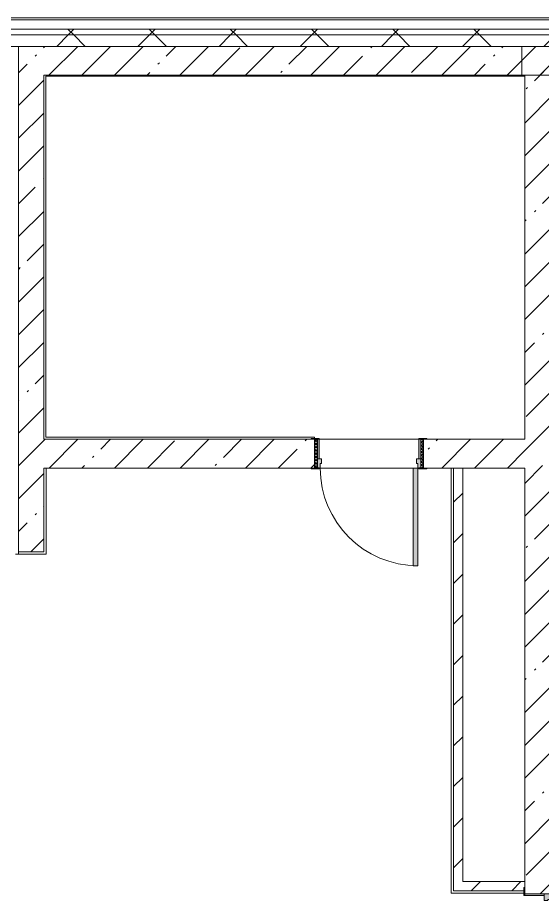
# Model space of a CAD drawing. Header units: millimetres. Extents: x -5507 to 191320, y -8553 to 29000.
# Drawn here: x 147082 to 151653, y 19650 to 27350 of the extents above; entities that cross this region are included whole.
import ezdxf

# ---------------------------------------------------------------- set-up
doc = ezdxf.new("R2010")
doc.units = ezdxf.units.MM
for name, color, linetype, lineweight, true_color in [('A-DOOR-1', 7, 'Continuous', 5, 0xaaaaaa), ('A-DOOR-2', 7, 'Continuous', 5, 0xe2e2e2), ('A-DOOR-FRAM-1', 7, 'Continuous', 5, 0xe2e2e2), ('A-DOOR-FRAM-2', 7, 'Continuous', 5, 0xaaaaaa), ('A-FLOR-2', 7, 'Continuous', 5, 0xaaaaaa)]:
    doc.layers.add(name, color=color, linetype=linetype, lineweight=lineweight, true_color=true_color)
for name, color, linetype, lineweight in [('A-WALL', 7, 'Continuous', 9), ('A-WALL-4', 7, 'Continuous', 5), ('I-WALL-2', 7, 'Continuous', 5)]:
    doc.layers.add(name, color=color, linetype=linetype, lineweight=lineweight)
pattern_1 = [(45, (62340, 0), (-353.5534, 353.5534), []), (135, (62340, 0), (-353.5534, -353.5534), [])]
pattern_2 = [(45, (62340, 0), (-285.1231, 285.1231), []), (45, (62625.1, 0), (-285.1231, 285.1231), [504.031, -100.806, 16.764, -84.042])]
pattern_3 = [(45, (62339.98, 0), (-176.7767, 176.7767), [])]

# ---------------------------------------------------------------- blocks, each defined once
blk = doc.blocks.new('110_Дверь_СКБ_2Ст - Д-1_л_Лестничная клетка EIS60 2-32359692-3_5_1_птичка')
at = {"layer": 'A-DOOR-2'}
for points in [[(662.5, 125), (662.5, 1025), (612.5, 1025), (612.5, 125)], [(-587.5, 525), (-637.5, 525), (-637.5, 125), (-587.5, 125)], [(712.5, -125), (712.5, 45), (697.5, 45), (697.5, -125)]]:
    blk.add_hatch(color=256, dxfattribs=at).paths.add_polyline_path(points)
h = blk.add_hatch(color=256, dxfattribs=at)
h.paths.add_polyline_path([(712.5, 125), (662.5, 125), (662.5, 75), (652.5, 75), (652.5, 45), (712.5, 45)])
h.paths.add_polyline_path([(-627.5, 45), (-627.5, 75), (-637.5, 75), (-637.5, 125), (-687.5, 125), (-687.5, 45)])
at = {"layer": 'A-DOOR-FRAM-1'}
for points in [[(-672.5, 125), (-672.5, 133), (-742.5, 133), (-742.5, 125)], [(767.5, 125), (767.5, 133), (697.5, 133), (697.5, 125)], [(-672.5, -125), (-672.5, 45), (-687.5, 45), (-687.5, -125)], [(-672.5, -133), (-672.5, -125), (-742.5, -125), (-742.5, -133)], [(767.5, -133), (767.5, -125), (697.5, -125), (697.5, -133)]]:
    blk.add_hatch(color=256, dxfattribs=at).paths.add_polyline_path(points)
at = {"layer": 'A-DOOR-1'}
for p, q in [((662.5, 1025), (612.5, 1025)), ((612.5, 1025), (612.5, 125)), ((662.5, 125), (662.5, 1025)), ((-637.5, 525), (-637.5, 125)), ((-587.5, 525), (-637.5, 525)), ((-587.5, 125), (-587.5, 525)), ((-637.5, 125), (-587.5, 125)), ((612.5, 125), (662.5, 125))]:
    blk.add_line(p, q, dxfattribs=at)
for centre, radius, start, end in [((662.5, 125), 900, 90, 180), ((-637.5, 125), 400, 360, 90)]:
    blk.add_arc(centre, radius, start, end, dxfattribs=at)
at = {"layer": 'A-DOOR-FRAM-2'}
for p, q in [((-672.5, 133), (-742.5, 133)), ((-742.5, 133), (-742.5, 125)), ((-742.5, 125), (-672.5, 125)), ((-637.5, 125), (-687.5, 125)), ((-687.5, 125), (-687.5, 45)), ((-672.5, 125), (-672.5, 133)), ((-637.5, 75), (-637.5, 125)), ((662.5, 125), (662.5, 75)), ((712.5, 125), (662.5, 125)), ((767.5, 133), (697.5, 133)), ((697.5, 133), (697.5, 125)), ((697.5, 125), (767.5, 125)), ((712.5, 45), (712.5, 125)), ((767.5, 125), (767.5, 133)), ((-687.5, 45), (-627.5, 45)), ((-672.5, 45), (-687.5, 45)), ((-687.5, 45), (-687.5, -125)), ((-672.5, -125), (-672.5, 45)), ((-627.5, 75), (-637.5, 75)), ((-627.5, 45), (-627.5, 75)), ((662.5, 75), (652.5, 75)), ((652.5, 75), (652.5, 45)), ((652.5, 45), (712.5, 45)), ((712.5, 45), (697.5, 45)), ((697.5, 45), (697.5, -125)), ((712.5, -125), (712.5, 45)), ((-672.5, -125), (-742.5, -125)), ((-742.5, -125), (-742.5, -133)), ((-742.5, -133), (-672.5, -133)), ((-687.5, -125), (-672.5, -125)), ((-672.5, -133), (-672.5, -125)), ((697.5, -125), (712.5, -125)), ((767.5, -125), (697.5, -125)), ((697.5, -125), (697.5, -133)), ((697.5, -133), (767.5, -133)), ((767.5, -133), (767.5, -125))]:
    blk.add_line(p, q, dxfattribs=at)
blk = doc.blocks.new('110_Дверь_СКБ_1Ст_Внутренняя1 - Д-8а 950x2100h _книгохранилище_ огнестойкая дверь_-32656878-3_5_1_птичка')
at = {"layer": 'A-DOOR-1'}
h = blk.add_hatch(dxfattribs=at)
h.set_pattern_fill('FP_154', color=256, style=0, pattern_type=2)
h.set_pattern_definition([(225, (1826.41, -189.685), (-14.14214, 14.14214), []), (135, (1826.41, -189.685), (14.14214, 14.14214), [])])
h.paths.add_polyline_path([(487.5, -125), (487.5, 125), (462.5, 125), (462.5, -125)])
at = {"layer": 'A-DOOR-2'}
h = blk.add_hatch(color=256, dxfattribs=at)
h.paths.add_polyline_path([(462.5, -125), (462.5, -45), (427.5, -45), (427.5, -85), (437.5, -85), (437.5, -125)])
h.paths.add_polyline_path([(-437.5, -125), (-412.5, -125), (-412.5, -85), (-402.5, -85), (-402.5, -45), (-437.5, -45)])
at = {"layer": 'A-DOOR-FRAM-1'}
for points in [[(-422.5, 125), (-422.5, 133), (-492.5, 133), (-492.5, 125)], [(-422.5, -45), (-422.5, 125), (-437.5, 125), (-437.5, -45)], [(517.5, 125), (517.5, 133), (447.5, 133), (447.5, 125)], [(462.5, -45), (462.5, 125), (447.5, 125), (447.5, -45)], [(-422.5, -133), (-422.5, -125), (-492.5, -125), (-492.5, -133)], [(437.5, -975), (437.5, -125), (397.5, -125), (397.5, -975)], [(517.5, -133), (517.5, -125), (447.5, -125), (447.5, -133)]]:
    blk.add_hatch(color=256, dxfattribs=at).paths.add_polyline_path(points)
at = {"layer": 'A-DOOR-FRAM-2'}
h = blk.add_hatch(dxfattribs=at)
h.set_pattern_fill('FP_155', color=256, style=0, pattern_type=2)
h.set_pattern_definition([(315, (-296.384, -189.685), (-14.1421, -14.1421), []), (225, (-296.384, -189.685), (-14.1421, 14.1421), [])])
h.paths.add_polyline_path([(-437.5, -125), (-437.5, 125), (-462.5, 125), (-462.5, -125)])
at = {"layer": 'A-DOOR-1'}
for p, q in [((397.5, -125), (437.5, -125)), ((397.5, -975), (397.5, -125)), ((437.5, -125), (437.5, -975)), ((437.5, -975), (397.5, -975))]:
    blk.add_line(p, q, dxfattribs=at)
blk.add_arc((437.5, -125), 850, 180, 270, dxfattribs=at)
at = {"layer": 'A-DOOR-FRAM-2'}
for p, q in [((-492.5, 133), (-422.5, 133)), ((-492.5, 125), (-492.5, 133)), ((-422.5, 125), (-492.5, 125)), ((-462.5, 125), (-437.5, 125)), ((-462.5, -125), (-462.5, 125)), ((-437.5, 125), (-437.5, -125)), ((-437.5, 125), (-422.5, 125)), ((-437.5, -45), (-437.5, 125)), ((-422.5, 133), (-422.5, 125)), ((-422.5, 125), (-422.5, -45)), ((447.5, 125), (447.5, 133)), ((447.5, 133), (517.5, 133)), ((447.5, -45), (447.5, 125)), ((447.5, 125), (462.5, 125)), ((517.5, 125), (447.5, 125)), ((462.5, -125), (462.5, 125)), ((462.5, 125), (487.5, 125)), ((462.5, 125), (462.5, -45)), ((487.5, 125), (487.5, -125)), ((517.5, 133), (517.5, 125)), ((-437.5, -45), (-402.5, -45)), ((-437.5, -125), (-437.5, -45)), ((-422.5, -45), (-437.5, -45)), ((-402.5, -45), (-402.5, -85)), ((427.5, -45), (462.5, -45)), ((427.5, -85), (427.5, -45)), ((462.5, -45), (447.5, -45)), ((462.5, -45), (462.5, -125)), ((-492.5, -125), (-422.5, -125)), ((-492.5, -133), (-492.5, -125)), ((-422.5, -133), (-492.5, -133)), ((-437.5, -125), (-462.5, -125)), ((-437.5, -124), (-422.5, -124)), ((-437.5, -125), (-437.5, -124)), ((-412.5, -125), (-437.5, -125)), ((-422.5, -125), (-437.5, -125)), ((-422.5, -124), (-422.5, -125)), ((-422.5, -125), (-422.5, -133)), ((-412.5, -85), (-412.5, -125)), ((-402.5, -85), (-412.5, -85)), ((437.5, -85), (427.5, -85)), ((437.5, -125), (437.5, -85)), ((462.5, -125), (437.5, -125)), ((447.5, -125), (447.5, -124)), ((447.5, -124), (462.5, -124)), ((462.5, -125), (447.5, -125)), ((447.5, -133), (447.5, -125)), ((447.5, -125), (517.5, -125)), ((517.5, -133), (447.5, -133)), ((462.5, -124), (462.5, -125)), ((487.5, -125), (462.5, -125)), ((517.5, -125), (517.5, -133))]:
    blk.add_line(p, q, dxfattribs=at)

msp = doc.modelspace()

# ---------------------------------------------------------------- hatches: boundary and pattern name
at = {"layer": 'A-WALL-4'}
h = msp.add_hatch(dxfattribs=at)
h.set_pattern_fill('FP_66', color=256, style=0, pattern_type=2)
h.set_pattern_definition(pattern_1)
h.paths.add_polyline_path([(155550, 27200), (155550, 27250), (142690, 27250), (142690, 27200), (155500, 27200)])
h.paths.add_polyline_path([(135250, 27200), (136590, 27200), (136590, 27250), (135250, 27250)])
h.paths.add_polyline_path([(132257.4, 27200), (133150, 27200), (133150, 27250), (131950, 27250), (131950, 27200)])
h.paths.add_polyline_path([(138690, 27200), (139590, 27200), (139590, 27250), (138690, 27250)])
h.paths.add_polyline_path([(126664.3, 27200), (129450, 27200), (129450, 27250), (125200, 27250), (125200, 27200)])
h.paths.add_polyline_path([(116410.2, 27200), (117100, 27200), (117100, 27250), (115600, 27250), (115600, 27200)])
h.paths.add_polyline_path([(120200, 27200), (121300, 27200), (121300, 27250), (120200, 27250)])
h.paths.add_polyline_path([(123867.7, 27200), (124300, 27200), (124300, 27250), (122200, 27250), (122200, 27200), (122935.5, 27200)])
h.paths.add_polyline_path([(104400, 27200), (106900, 27200), (106900, 27250), (104400, 27250)])
h.paths.add_polyline_path([(112681.5, 27200), (113100, 27200), (113100, 27250), (112000.3, 27250), (112000.3, 27200)])
h.paths.add_polyline_path([(110000, 27200), (111100.3, 27200), (111100.3, 27250), (110000, 27250)])
h = msp.add_hatch(dxfattribs=at)
h.set_pattern_fill('FP_66', color=256, style=0, pattern_type=2)
h.set_pattern_definition(pattern_1)
h.paths.add_polyline_path([(155400, 27100), (155500, 27100), (155500, 27200), (142690, 27200), (142690, 27100), (154629.8, 27100)])
h.paths.add_polyline_path([(136590, 27100), (136590, 27200), (135250, 27200), (135250, 27100), (135986.1, 27100)])
h.paths.add_polyline_path([(138690, 27100), (139590, 27100), (139590, 27200), (138690, 27200)])
h.paths.add_polyline_path([(133150, 27100), (133150, 27200), (131950, 27200), (131950, 27100), (132257.4, 27100)])
h.paths.add_polyline_path([(129450, 27100), (129450, 27200), (125200, 27200), (125200, 27100), (128528.7, 27100)])
h.paths.add_polyline_path([(123867.7, 27100), (124300, 27100), (124300, 27200), (122200, 27200), (122200, 27100), (122935.5, 27100)])
h.paths.add_polyline_path([(121300, 27100), (121300, 27200), (120200, 27200), (120200, 27100), (121071.2, 27100)])
h.paths.add_polyline_path([(115600, 27100), (117100, 27100), (117100, 27200), (115600, 27200)])
h.paths.add_polyline_path([(106900, 27100), (106900, 27200), (104500, 27200), (104500, 27100), (106156.2, 27100)])
h.paths.add_polyline_path([(110000, 27100), (111100.3, 27100), (111100.3, 27200), (110000, 27200)])
h.paths.add_polyline_path([(112000.3, 27100), (113100, 27100), (113100, 27200), (112000.3, 27200)])
at = {"layer": 'I-WALL-2'}
h = msp.add_hatch(dxfattribs=at)
h.set_pattern_fill('FP_62', color=256, style=0, pattern_type=2)
h.set_pattern_definition(pattern_2)
h.paths.add_polyline_path([(151500, 26850), (151500, 27100), (147090, 27100), (147090, 26850), (149036.7, 26850)])
h = msp.add_hatch(dxfattribs=at)
h.set_pattern_fill('FP_62', color=256, style=0, pattern_type=2)
h.set_pattern_definition(pattern_2)
h.paths.add_polyline_path([(155150, 26850), (155150, 27100), (151475, 27100), (151475, 26850), (154629.8, 26850)])
h = msp.add_hatch(dxfattribs=at)
h.set_pattern_fill('FP_62', color=256, style=0, pattern_type=2)
h.set_pattern_definition(pattern_2)
h.paths.add_polyline_path([(151500, 17270), (151750, 17270), (151750, 18325), (151500, 18325), (151500, 18163.7)])
h.paths.add_polyline_path([(151500, 19725), (151750, 19725), (151750, 27100), (151500, 27100), (151500, 19750)])
h = msp.add_hatch(dxfattribs=at)
h.set_pattern_fill('FP_62', color=256, style=0, pattern_type=2)
h.set_pattern_definition(pattern_2)
h.paths.add_polyline_path([(147090, 22700), (147310, 22700), (147310, 26850), (147090, 26850), (147090, 22791.4)])
h = msp.add_hatch(dxfattribs=at)
h.set_pattern_fill('FP_62', color=256, style=0, pattern_type=2)
h.set_pattern_definition(pattern_2)
h.paths.add_polyline_path([(150901.1, 23430), (151500, 23430), (151500, 23680), (150618, 23680), (150618, 23430), (150880, 23430)])
h.paths.add_polyline_path([(149036.7, 23430), (149668, 23430), (149668, 23680), (147310, 23680), (147310, 23430)])
h = msp.add_hatch(dxfattribs=at)
h.set_pattern_fill('FP_67', color=256, style=0, pattern_type=2)
h.set_pattern_definition(pattern_3)
h.paths.add_polyline_path([(150960, 19750), (150960, 23430), (150880, 23430), (150880, 19750), (150901.1, 19750)])
h = msp.add_hatch(dxfattribs=at)
h.set_pattern_fill('FP_67', color=256, style=0, pattern_type=2)
h.set_pattern_definition(pattern_3)
h.paths.add_polyline_path([(150960, 19750), (151492, 19750), (151492, 19780), (151500, 19780), (151500, 19830), (150960, 19830)])

# ---------------------------------------------------------------- linework, layer by layer
at = {"layer": 'A-FLOR-2'}
for p, q in [((151500, 26840), (147328, 26840)), ((147328, 26840), (147328, 23700)), ((147328, 23700), (149668, 23700)), ((149668, 23700), (149668, 23688)), ((147330, 23430), (147330, 22680)), ((150860, 19730), (150860, 23430)), ((147330, 22680), (147064.6, 22680)), ((147090, 22700), (147090, 22680)), ((151492, 19730), (150860, 19730))]:
    msp.add_line(p, q, dxfattribs=at)
at = {"layer": 'A-WALL'}
for p, q in [((155630, 27330), (142690, 27330)), ((155550, 27250), (142690, 27250)), ((155500, 27200), (142690, 27200)), ((150960, 23430), (150880, 23430)), ((151500, 19780), (151500, 19830))]:
    msp.add_line(p, q, dxfattribs=at)
at = {"layer": 'A-WALL-4'}
for p, q in [((155650, 27350), (138690, 27350)), ((155150, 27100), (111100, 27100))]:
    msp.add_line(p, q, dxfattribs=at)
at = {"layer": 'I-WALL-2'}
for p, q in [((147090, 27100), (147090, 22700)), ((151500, 27100), (147090, 27100)), ((155150, 27100), (151475, 27100)), ((151475, 27100), (151475, 26850)), ((147310, 23680), (147310, 26850)), ((147310, 26850), (151500, 26850)), ((151475, 26850), (155150, 26850)), ((151500, 26850), (151500, 23680)), ((149638, 23680), (147310, 23680)), ((149708, 23680), (150578, 23680)), ((151500, 23680), (150648, 23680)), ((147310, 22700), (147310, 23430)), ((147310, 23430), (149638, 23430)), ((150528, 23430), (149718, 23430)), ((150648, 23430), (150880, 23430)), ((150880, 23430), (150880, 19750)), ((150960, 19830), (150960, 23430)), ((150960, 23430), (151500, 23430)), ((151500, 23430), (151500, 19830)), ((147090, 22700), (147310, 22700)), ((151500, 19830), (150960, 19830)), ((150880, 19750), (151492, 19750))]:
    msp.add_line(p, q, dxfattribs=at)

# ---------------------------------------------------------------- block references
at = {"layer": 'A-DOOR-1'}
msp.add_blockref('110_Дверь_СКБ_1Ст_Внутренняя1 - Д-8а 950x2100h _книгохранилище_ огнестойкая дверь_-32656878-3_5_1_птичка', (150130.5, 23555), dxfattribs=at)
at = {"layer": 'A-DOOR-1', "rotation": 269.9999999999998}
msp.add_blockref('110_Дверь_СКБ_2Ст - Д-1_л_Лестничная клетка EIS60 2-32359692-3_5_1_птичка', (151625, 19037.5), dxfattribs=at)

doc.saveas('drawing.dxf')
